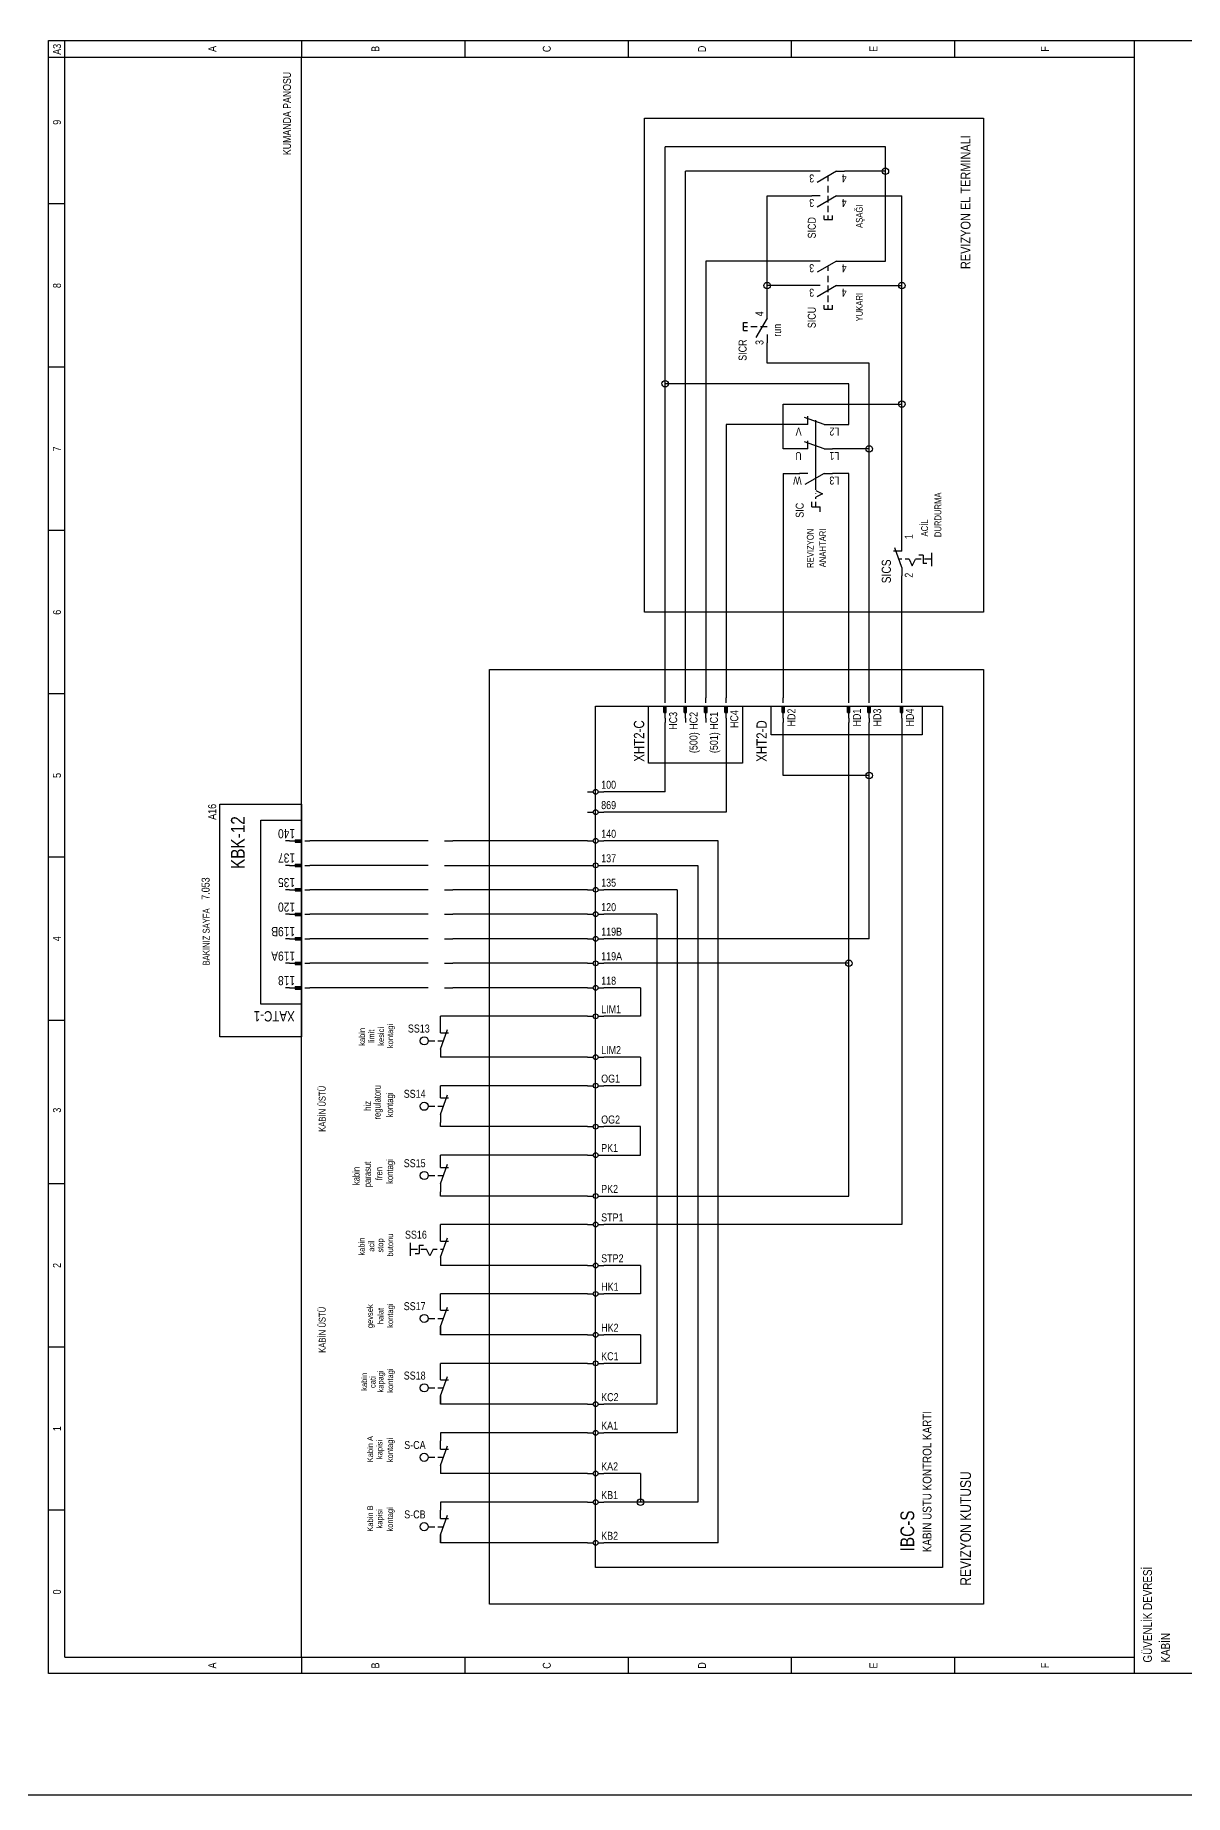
# Model space of a CAD drawing. Header units: centimetres. Extents: x 0 to 12993, y -30 to 2970.
# Drawn here: x 11597 to 12263, y 0 to 1019 of the extents above; entities that cross this region are included whole.
import ezdxf
from ezdxf.enums import TextEntityAlignment as Align

# ---------------------------------------------------------------- set-up
doc = ezdxf.new("R2010")
doc.units = ezdxf.units.CM
for name, color, linetype in [('SCOTT-CERCEVE', 7, 'CONTINUOUS'), ('SCOTT-ELEKTRIK', 3, 'CONTINUOUS'), ('SCOTT-ELEKTRIK-YAZI', 4, 'CONTINUOUS')]:
    doc.layers.add(name, color=color, linetype=linetype)
doc.styles.get("Standard").update_dxf_attribs({"font": 'arial.ttf', "width": 0.8})

msp = doc.modelspace()

# ---------------------------------------------------------------- linework, layer by layer
at = {"layer": 'SCOTT-CERCEVE'}
for points in [[(0, 0), (12993.2, 0), (12993.2, 2970), (0, 2970)], [(100, 0), (12968.2, 0), (12968.2, 2970), (100, 2970)]]:
    msp.add_lwpolyline(points, close=True, dxfattribs=at)
at = {"layer": 'SCOTT-ELEKTRIK'}
for p, q in [((11605, 70.2), (11605, 1016)), ((11605, 1016), (12271.8, 1016)), ((11614.5, 79.7), (11614.5, 1016)), ((11751.6, 1016), (11751.6, 1006.5)), ((11846.2, 1016), (11846.2, 1006.5)), ((11940.8, 1016), (11940.8, 1006.5)), ((12035.4, 1006.5), (12035.4, 1016)), ((12129.9, 1006.5), (12129.9, 1016)), ((12234, 70.2), (12234, 1016)), ((11605, 1006.5), (12234, 1006.5)), ((11751.6, 79.7), (11751.6, 1006.5)), ((11950.2, 684.9), (11950.2, 971)), ((11950.2, 971), (12146.5, 971)), ((12146.5, 971), (12146.5, 684.9)), ((12089.7, 954.5), (11962.1, 954.5)), ((11962.1, 817.3), (11962.1, 954.5)), ((12089.7, 940.3), (12089.7, 954.5)), ((11973.9, 635.3), (11973.9, 940.3)), ((12047.2, 940.3), (11973.9, 940.3)), ((12051.9, 940.3), (12047.2, 940.3)), ((12061.4, 940.3), (12050.2, 933.8)), ((12061.4, 940.3), (12066.1, 940.3)), ((12089.7, 940.3), (12066.1, 940.3)), ((12089.7, 888.3), (12089.7, 940.3)), ((12056.6, 934.6), (12056.6, 937.6)), ((12056.6, 928), (12056.6, 931.8)), ((11614.5, 921.4), (11605, 921.4)), ((12021.2, 926.1), (12047.2, 926.1)), ((12021.2, 874.1), (12021.2, 926.1)), ((12051.9, 926.1), (12047.2, 926.1)), ((12061.4, 926.1), (12050.2, 919.6)), ((12056.6, 922.3), (12056.6, 926.1)), ((12056.6, 916.6), (12056.6, 920.4)), ((12061.4, 926.1), (12066.1, 926.1)), ((12066.1, 926.1), (12099.2, 926.1)), ((12099.2, 874.1), (12099.2, 926.1)), ((12054.3, 912.4), (12054.3, 914.8)), ((12054.3, 912.4), (12059, 912.4)), ((12056.6, 912.4), (12056.6, 914.8)), ((12059, 912.4), (12059, 914.8)), ((12047.2, 888.3), (11985.7, 888.3)), ((11985.7, 888.3), (11985.7, 635.3)), ((12051.9, 888.3), (12047.2, 888.3)), ((12061.4, 888.3), (12050.2, 881.8)), ((12061.4, 888.3), (12066.1, 888.3)), ((12066.1, 888.3), (12089.7, 888.3)), ((12056.6, 882.6), (12056.6, 885.5)), ((12056.6, 876), (12056.6, 879.8)), ((12047.2, 874.1), (12021.2, 874.1)), ((12021.2, 859.9), (12021.2, 874.1)), ((12051.9, 874.1), (12047.2, 874.1)), ((12061.4, 874.1), (12050.2, 867.6)), ((12056.6, 870.3), (12056.6, 874.1)), ((12056.6, 864.6), (12056.6, 868.4)), ((12061.4, 874.1), (12066.1, 874.1)), ((12066.1, 874.1), (12099.2, 874.1)), ((12099.2, 805.5), (12099.2, 874.1)), ((12021.2, 855.2), (12021.2, 859.9)), ((12054.3, 860.4), (12054.3, 862.7)), ((12054.3, 860.4), (12059, 860.4)), ((12056.6, 860.4), (12056.6, 862.7)), ((12059, 860.4), (12059, 862.7)), ((12007.5, 852.8), (12009.8, 852.8)), ((12007.5, 848.1), (12007.5, 852.8)), ((12007.5, 850.4), (12009.8, 850.4)), ((12007.5, 848.1), (12009.8, 848.1)), ((12011.7, 850.4), (12015.5, 850.4)), ((12021.2, 855.2), (12014.7, 844)), ((12017.4, 850.4), (12021.2, 850.4)), ((12021.2, 845.7), (12021.2, 841)), ((12021.2, 829.2), (12021.2, 841)), ((11614.5, 826.8), (11605, 826.8)), ((12080.3, 829.2), (12021.2, 829.2)), ((12080.3, 779.5), (12080.3, 829.2)), ((12068.5, 817.3), (11962.1, 817.3)), ((11962.1, 635.3), (11962.1, 817.3)), ((12068.5, 793.7), (12068.5, 817.3)), ((12030.6, 779.5), (12030.6, 805.5)), ((12030.6, 805.5), (12099.2, 805.5)), ((12099.2, 725), (12099.2, 805.5)), ((12054.3, 793.7), (12042.9, 797.8)), ((12044.8, 793.7), (12044.8, 798.4)), ((12049.5, 755.9), (12049.5, 796.1)), ((11997.5, 793.7), (11997.5, 635.3)), ((12040.1, 793.7), (11997.5, 793.7)), ((12040.1, 793.7), (12039.9, 793.7)), ((12044.8, 793.7), (12040.1, 793.7)), ((12054.3, 793.7), (12059, 793.7)), ((12058.8, 793.7), (12059, 793.7)), ((12059, 793.7), (12068.5, 793.7)), ((12040.1, 779.5), (12030.6, 779.5)), ((12040.1, 779.5), (12039.9, 779.5)), ((12044.8, 779.5), (12040.1, 779.5)), ((12054.3, 779.5), (12042.9, 783.6)), ((12044.8, 779.5), (12044.8, 784.2)), ((12054.3, 779.5), (12059, 779.5)), ((12058.8, 779.5), (12059, 779.5)), ((12080.3, 779.5), (12059, 779.5)), ((12080.3, 635.3), (12080.3, 779.5)), ((12030.6, 765.3), (12040.1, 765.3)), ((12030.6, 765.3), (12030.6, 635.3)), ((12040.1, 765.3), (12039.9, 765.3)), ((12044.8, 765.3), (12040.1, 765.3)), ((12054.3, 765.3), (12043.1, 758.9)), ((12054.3, 765.3), (12059, 765.3)), ((12058.8, 765.3), (12059, 765.3)), ((12068.5, 765.3), (12059, 765.3)), ((12068.5, 635.3), (12068.5, 765.3)), ((12049.5, 755.4), (12053.3, 753.5)), ((12047.2, 745.9), (12047.2, 748.8)), ((12047.2, 745.9), (12051.9, 745.9)), ((12049.5, 753.5), (12049.5, 753.6)), ((12053.3, 753.5), (12049.5, 751.6)), ((12049.5, 750.7), (12049.5, 751.6)), ((12049.5, 745.9), (12049.5, 748.8)), ((12051.9, 743.1), (12051.9, 745.9)), ((11614.5, 732.2), (11605, 732.2)), ((12099.2, 720.3), (12099.2, 725)), ((12099.2, 720.3), (12094.5, 720.3)), ((12099.2, 710.9), (12095.1, 722.2)), ((12099.2, 715.6), (12097.5, 715.6)), ((12103.4, 715.6), (12101.1, 715.6)), ((12103.4, 715.6), (12105.3, 711.8)), ((12105.3, 711.8), (12107.2, 715.6)), ((12110.5, 715.6), (12107.2, 715.6)), ((12111.5, 717.9), (12109.1, 717.9)), ((12111.5, 717.9), (12111.5, 713.2)), ((12116.6, 715.6), (12112.4, 715.6)), ((12116.6, 711.7), (12116.6, 719.3)), ((12099.2, 710.9), (12099.2, 706.1)), ((12099.2, 635.3), (12099.2, 706.1)), ((12113.8, 713.2), (12111.5, 713.2)), ((12146.5, 684.9), (11950.2, 684.9)), ((11860.4, 110.4), (11860.4, 651.8)), ((11860.4, 651.8), (12146.5, 651.8)), ((12146.5, 651.8), (12146.5, 110.4)), ((11614.5, 637.7), (11605, 637.7)), ((11962.1, 632.4), (11962.1, 635.3)), ((11973.9, 632.4), (11973.9, 635.3)), ((11985.7, 632.4), (11985.7, 635.3)), ((11997.5, 632.4), (11997.5, 635.3)), ((12030.6, 632.4), (12030.6, 635.3)), ((12068.5, 632.4), (12068.5, 635.3)), ((12080.3, 632.4), (12080.3, 635.3)), ((12099.2, 632.4), (12099.2, 635.3)), ((11921.9, 131.7), (11921.9, 630.6)), ((11921.9, 630.6), (12122.8, 630.6)), ((11952.6, 597.5), (11952.6, 630.6)), ((11952.6, 630.6), (12007, 630.6)), ((11961.3, 630.6), (11962.8, 630.6)), ((11961.3, 626.8), (11961.3, 630.6)), ((11961.3, 626.8), (11962.8, 626.8)), ((11961.6, 626.8), (11961.6, 630.6)), ((11961.8, 626.8), (11961.8, 630.6)), ((11962.1, 623.5), (11962.1, 630.6)), ((11962.1, 623.5), (11962.1, 621.1)), ((11962.3, 626.8), (11962.3, 630.6)), ((11962.5, 626.8), (11962.5, 630.6)), ((11962.8, 626.8), (11962.8, 630.6)), ((11973.2, 630.6), (11974.6, 630.6)), ((11973.2, 626.8), (11973.2, 630.6)), ((11973.2, 626.8), (11974.6, 626.8)), ((11973.4, 626.8), (11973.4, 630.6)), ((11973.6, 626.8), (11973.6, 630.6)), ((11973.9, 623.5), (11973.9, 630.6)), ((11973.9, 623.5), (11973.9, 621.1)), ((11974.1, 626.8), (11974.1, 630.6)), ((11974.4, 626.8), (11974.4, 630.6)), ((11974.6, 626.8), (11974.6, 630.6)), ((11985, 630.6), (11986.4, 630.6)), ((11985, 626.8), (11985, 630.6)), ((11985, 626.8), (11986.4, 626.8)), ((11985.2, 626.8), (11985.2, 630.6)), ((11985.5, 626.8), (11985.5, 630.6)), ((11985.7, 623.5), (11985.7, 630.6)), ((11985.7, 623.5), (11985.7, 621.1)), ((11985.9, 626.8), (11985.9, 630.6)), ((11986.2, 626.8), (11986.2, 630.6)), ((11986.4, 626.8), (11986.4, 630.6)), ((11996.8, 630.6), (11998.2, 630.6)), ((11996.8, 626.8), (11996.8, 630.6)), ((11996.8, 626.8), (11998.2, 626.8)), ((11997, 626.8), (11997, 630.6)), ((11997.3, 626.8), (11997.3, 630.6)), ((11997.5, 623.5), (11997.5, 630.6)), ((11997.5, 623.5), (11997.5, 621.1)), ((11997.8, 626.8), (11997.8, 630.6)), ((11998, 626.8), (11998, 630.6)), ((11998.2, 626.8), (11998.2, 630.6)), ((12007, 630.6), (12007, 597.5)), ((12023.5, 614), (12023.5, 630.6)), ((12023.5, 630.6), (12111, 630.6)), ((12029.9, 630.6), (12031.3, 630.6)), ((12029.9, 626.8), (12029.9, 630.6)), ((12029.9, 626.8), (12031.3, 626.8)), ((12030.2, 626.8), (12030.2, 630.6)), ((12030.4, 626.8), (12030.4, 630.6)), ((12030.6, 623.5), (12030.6, 630.6)), ((12030.6, 623.5), (12030.6, 621.1)), ((12030.9, 626.8), (12030.9, 630.6)), ((12031.1, 626.8), (12031.1, 630.6)), ((12031.3, 626.8), (12031.3, 630.6)), ((12067.7, 630.6), (12069.2, 630.6)), ((12067.7, 626.8), (12067.7, 630.6)), ((12067.7, 626.8), (12069.2, 626.8)), ((12068, 626.8), (12068, 630.6)), ((12068.2, 626.8), (12068.2, 630.6)), ((12068.5, 623.5), (12068.5, 630.6)), ((12068.5, 623.5), (12068.5, 621.1)), ((12068.7, 626.8), (12068.7, 630.6)), ((12068.9, 626.8), (12068.9, 630.6)), ((12069.2, 626.8), (12069.2, 630.6)), ((12079.6, 630.6), (12081, 630.6)), ((12079.6, 626.8), (12079.6, 630.6)), ((12079.6, 626.8), (12081, 626.8)), ((12079.8, 626.8), (12079.8, 630.6)), ((12080, 626.8), (12080, 630.6)), ((12080.3, 623.5), (12080.3, 630.6)), ((12080.3, 623.5), (12080.3, 621.1)), ((12080.5, 626.8), (12080.5, 630.6)), ((12080.7, 626.8), (12080.7, 630.6)), ((12081, 626.8), (12081, 630.6)), ((12098.5, 630.6), (12099.9, 630.6)), ((12098.5, 626.8), (12098.5, 630.6)), ((12098.5, 626.8), (12099.9, 626.8)), ((12098.7, 626.8), (12098.7, 630.6)), ((12099, 626.8), (12099, 630.6)), ((12099.2, 623.5), (12099.2, 630.6)), ((12099.2, 623.5), (12099.2, 621.1)), ((12099.4, 626.8), (12099.4, 630.6)), ((12099.7, 626.8), (12099.7, 630.6)), ((12099.9, 626.8), (12099.9, 630.6)), ((12111, 630.6), (12111, 614)), ((12122.8, 630.6), (12122.8, 131.7)), ((11962.1, 580.9), (11962.1, 621.1)), ((11997.5, 621.1), (11997.5, 569.1)), ((12111, 614), (12023.5, 614)), ((12030.6, 590.4), (12030.6, 621.1)), ((12068.5, 481.6), (12068.5, 621.1)), ((12080.3, 590.4), (12080.3, 621.1)), ((12099.2, 621.1), (12099.2, 330.3)), ((12007, 597.5), (11952.6, 597.5)), ((12080.3, 590.4), (12030.6, 590.4)), ((12080.3, 495.8), (12080.3, 590.4)), ((11704.3, 439), (11704.3, 573.8)), ((11704.3, 573.8), (11751.6, 573.8)), ((11751.6, 573.8), (11751.6, 439)), ((11917.1, 580.9), (11920.4, 580.9)), ((11923.3, 580.9), (11926.6, 580.9)), ((11962.1, 580.9), (11926.6, 580.9)), ((11728, 458), (11728, 564.4)), ((11728, 564.4), (11751.6, 564.4)), ((11751.6, 564.4), (11751.6, 458)), ((11917.1, 569.1), (11920.4, 569.1)), ((11923.3, 569.1), (11926.6, 569.1)), ((11997.5, 569.1), (11926.6, 569.1)), ((11744.5, 552.5), (11742.2, 552.5)), ((11744.5, 552.5), (11751.6, 552.5)), ((11747.8, 553.2), (11751.6, 553.2)), ((11747.8, 553.2), (11747.8, 551.8)), ((11747.8, 553), (11751.6, 553)), ((11747.8, 552.8), (11751.6, 552.8)), ((11747.8, 552.3), (11751.6, 552.3)), ((11747.8, 552.1), (11751.6, 552.1)), ((11747.8, 551.8), (11751.6, 551.8)), ((11751.6, 553.2), (11751.6, 551.8)), ((11753.5, 552.5), (11756.4, 552.5)), ((11820.2, 552.5), (11756.4, 552.5)), ((11824.9, 552.5), (11820.2, 552.5)), ((11834.4, 552.5), (11839.1, 552.5)), ((11917.1, 552.5), (11839.1, 552.5)), ((11917.1, 552.5), (11920.4, 552.5)), ((11923.3, 552.5), (11926.6, 552.5)), ((11992.8, 552.5), (11926.6, 552.5)), ((11992.8, 145.9), (11992.8, 552.5)), ((11614.5, 543.1), (11605, 543.1)), ((11744.5, 538.3), (11742.2, 538.3)), ((11744.5, 538.3), (11751.6, 538.3)), ((11747.8, 539.1), (11751.6, 539.1)), ((11747.8, 539.1), (11747.8, 537.6)), ((11747.8, 538.8), (11751.6, 538.8)), ((11747.8, 538.6), (11751.6, 538.6)), ((11747.8, 538.1), (11751.6, 538.1)), ((11747.8, 537.9), (11751.6, 537.9)), ((11747.8, 537.6), (11751.6, 537.6)), ((11751.6, 539.1), (11751.6, 537.6)), ((11753.5, 538.3), (11756.4, 538.3)), ((11820.2, 538.3), (11756.4, 538.3)), ((11824.9, 538.3), (11820.2, 538.3)), ((11834.4, 538.3), (11839.1, 538.3)), ((11839.1, 538.3), (11917.1, 538.3)), ((11917.1, 538.3), (11920.4, 538.3)), ((11923.3, 538.3), (11926.6, 538.3)), ((11926.6, 538.3), (11981, 538.3)), ((11981, 538.3), (11981, 169.5)), ((11744.5, 524.2), (11742.2, 524.2)), ((11744.5, 524.2), (11751.6, 524.2)), ((11747.8, 524.9), (11751.6, 524.9)), ((11747.8, 524.9), (11747.8, 523.5)), ((11747.8, 524.6), (11751.6, 524.6)), ((11747.8, 524.4), (11751.6, 524.4)), ((11747.8, 523.9), (11751.6, 523.9)), ((11747.8, 523.7), (11751.6, 523.7)), ((11747.8, 523.5), (11751.6, 523.5)), ((11751.6, 524.9), (11751.6, 523.5)), ((11753.5, 524.2), (11756.4, 524.2)), ((11820.2, 524.2), (11756.4, 524.2)), ((11824.9, 524.2), (11820.2, 524.2)), ((11834.4, 524.2), (11839.1, 524.2)), ((11917.1, 524.2), (11839.1, 524.2)), ((11917.1, 524.2), (11920.4, 524.2)), ((11923.3, 524.2), (11926.6, 524.2)), ((11969.1, 524.2), (11926.6, 524.2)), ((11969.1, 524.2), (11969.1, 209.7)), ((11744.5, 510), (11742.2, 510)), ((11744.5, 510), (11751.6, 510)), ((11747.8, 510.7), (11751.6, 510.7)), ((11747.8, 510.7), (11747.8, 509.3)), ((11747.8, 510.4), (11751.6, 510.4)), ((11747.8, 510.2), (11751.6, 510.2)), ((11747.8, 509.7), (11751.6, 509.7)), ((11751.6, 510.7), (11751.6, 509.3)), ((11753.5, 510), (11756.4, 510)), ((11820.2, 510), (11756.4, 510)), ((11824.9, 510), (11820.2, 510)), ((11834.4, 510), (11839.1, 510)), ((11917.1, 510), (11839.1, 510)), ((11917.1, 510), (11920.4, 510)), ((11923.3, 510), (11926.6, 510)), ((11957.3, 510), (11926.6, 510)), ((11957.3, 510), (11957.3, 226.2)), ((11747.8, 509.5), (11751.6, 509.5)), ((11747.8, 509.3), (11751.6, 509.3)), ((11744.5, 495.8), (11742.2, 495.8)), ((11744.5, 495.8), (11751.6, 495.8)), ((11747.8, 496.5), (11751.6, 496.5)), ((11747.8, 496.5), (11747.8, 495.1)), ((11747.8, 496.3), (11751.6, 496.3)), ((11747.8, 496), (11751.6, 496)), ((11747.8, 495.6), (11751.6, 495.6)), ((11747.8, 495.3), (11751.6, 495.3)), ((11747.8, 495.1), (11751.6, 495.1)), ((11751.6, 496.5), (11751.6, 495.1)), ((11753.5, 495.8), (11756.4, 495.8)), ((11820.2, 495.8), (11756.4, 495.8)), ((11824.9, 495.8), (11820.2, 495.8)), ((11834.4, 495.8), (11839.1, 495.8)), ((11917.1, 495.8), (11839.1, 495.8)), ((11917.1, 495.8), (11920.4, 495.8)), ((11923.3, 495.8), (11926.6, 495.8)), ((12080.3, 495.8), (11926.6, 495.8)), ((11744.5, 481.6), (11742.2, 481.6)), ((11744.5, 481.6), (11751.6, 481.6)), ((11747.8, 482.3), (11751.6, 482.3)), ((11747.8, 482.3), (11747.8, 480.9)), ((11747.8, 482.1), (11751.6, 482.1)), ((11747.8, 481.8), (11751.6, 481.8)), ((11747.8, 481.4), (11751.6, 481.4)), ((11747.8, 481.1), (11751.6, 481.1)), ((11747.8, 480.9), (11751.6, 480.9)), ((11751.6, 482.3), (11751.6, 480.9)), ((11753.5, 481.6), (11756.4, 481.6)), ((11820.2, 481.6), (11756.4, 481.6)), ((11824.9, 481.6), (11820.2, 481.6)), ((11834.4, 481.6), (11839.1, 481.6)), ((11917.1, 481.6), (11839.1, 481.6)), ((11917.1, 481.6), (11920.4, 481.6)), ((11923.3, 481.6), (11926.6, 481.6)), ((12068.5, 481.6), (11926.6, 481.6)), ((12068.5, 346.8), (12068.5, 481.6)), ((11744.5, 467.4), (11742.2, 467.4)), ((11744.5, 467.4), (11751.6, 467.4)), ((11747.8, 468.1), (11751.6, 468.1)), ((11747.8, 468.1), (11747.8, 466.7)), ((11747.8, 467.9), (11751.6, 467.9)), ((11747.8, 467.7), (11751.6, 467.7)), ((11747.8, 467.2), (11751.6, 467.2)), ((11747.8, 466.9), (11751.6, 466.9)), ((11747.8, 466.7), (11751.6, 466.7)), ((11751.6, 468.1), (11751.6, 466.7)), ((11753.5, 467.4), (11756.4, 467.4)), ((11820.2, 467.4), (11756.4, 467.4)), ((11824.9, 467.4), (11820.2, 467.4)), ((11834.4, 467.4), (11839.1, 467.4)), ((11917.1, 467.4), (11839.1, 467.4)), ((11917.1, 467.4), (11920.4, 467.4)), ((11923.3, 467.4), (11926.6, 467.4)), ((11947.9, 467.4), (11926.6, 467.4)), ((11947.9, 467.4), (11947.9, 450.9)), ((11614.5, 448.5), (11605, 448.5)), ((11751.6, 458), (11728, 458)), ((11832, 446.1), (11832, 450.9)), ((11917.1, 450.9), (11832, 450.9)), ((11917.1, 450.9), (11920.4, 450.9)), ((11923.3, 450.9), (11926.6, 450.9)), ((11947.9, 450.9), (11926.6, 450.9)), ((11751.6, 439), (11704.3, 439)), ((11832, 441.4), (11832, 446.1)), ((11832, 431.9), (11836.1, 443.3)), ((11832, 441.4), (11836.7, 441.4)), ((11824.9, 436.7), (11828.8, 436.7)), ((11830.5, 436.7), (11833.7, 436.7)), ((11832, 431.9), (11832, 427.2)), ((11917.1, 427.2), (11832, 427.2)), ((11917.1, 427.2), (11920.4, 427.2)), ((11923.3, 427.2), (11926.6, 427.2)), ((11947.9, 427.2), (11926.6, 427.2)), ((11947.9, 427.2), (11947.9, 410.7)), ((11917.1, 410.7), (11832, 410.7)), ((11832, 408.3), (11832, 410.7)), ((11832, 403.6), (11832, 408.3)), ((11917.1, 410.7), (11920.4, 410.7)), ((11923.3, 410.7), (11926.6, 410.7)), ((11947.9, 410.7), (11926.6, 410.7)), ((11824.9, 398.8), (11828.8, 398.8)), ((11830.5, 398.8), (11833.7, 398.8)), ((11832, 394.1), (11836.1, 405.5)), ((11832, 403.6), (11836.7, 403.6)), ((11832, 394.1), (11832, 389.4)), ((11832, 387), (11832, 389.4)), ((11917.1, 387), (11832, 387)), ((11917.1, 387), (11920.4, 387)), ((11923.3, 387), (11926.6, 387)), ((11947.9, 387), (11926.6, 387)), ((11947.9, 370.5), (11947.9, 387)), ((11917.1, 370.5), (11832, 370.5)), ((11832, 368.1), (11832, 370.5)), ((11832, 363.4), (11832, 368.1)), ((11917.1, 370.5), (11920.4, 370.5)), ((11923.3, 370.5), (11926.6, 370.5)), ((11926.6, 370.5), (11947.9, 370.5)), ((11824.9, 358.7), (11828.8, 358.7)), ((11830.5, 358.7), (11833.7, 358.7)), ((11832, 353.9), (11836.1, 365.3)), ((11832, 363.4), (11836.7, 363.4)), ((11614.5, 353.9), (11605, 353.9)), ((11832, 353.9), (11832, 349.2)), ((11832, 346.8), (11832, 349.2)), ((11917.1, 346.8), (11832, 346.8)), ((11917.1, 346.8), (11920.4, 346.8)), ((11923.3, 346.8), (11926.6, 346.8)), ((11926.6, 346.8), (12068.5, 346.8)), ((11832, 325.6), (11832, 330.3)), ((11917.1, 330.3), (11832, 330.3)), ((11917.1, 330.3), (11920.4, 330.3)), ((11923.3, 330.3), (11926.6, 330.3)), ((12099.2, 330.3), (11926.6, 330.3)), ((11814.6, 312.1), (11814.6, 319.7)), ((11814.6, 316), (11818.8, 316)), ((11819.7, 318.4), (11822.1, 318.4)), ((11819.7, 318.4), (11819.7, 313.6)), ((11820.7, 316), (11824, 316)), ((11825.9, 312.2), (11824, 316)), ((11827.8, 316), (11825.9, 312.2)), ((11827.8, 316), (11830.1, 316)), ((11832, 320.7), (11832, 325.5)), ((11832, 311.3), (11836.1, 322.6)), ((11832, 320.7), (11836.7, 320.7)), ((11832, 316), (11833.7, 316)), ((11817.4, 313.6), (11819.7, 313.6)), ((11832, 311.3), (11832, 306.5)), ((11832, 306.5), (11832, 306.6)), ((11917.1, 306.6), (11832, 306.6)), ((11917.1, 306.6), (11920.4, 306.6)), ((11923.3, 306.6), (11926.6, 306.6)), ((11947.9, 306.6), (11926.6, 306.6)), ((11947.9, 306.6), (11947.9, 290.1)), ((11832, 285.4), (11832, 290.1)), ((11917.1, 290.1), (11832, 290.1)), ((11917.1, 290.1), (11920.4, 290.1)), ((11923.3, 290.1), (11926.6, 290.1)), ((11947.9, 290.1), (11926.6, 290.1)), ((11824.9, 275.9), (11828.8, 275.9)), ((11830.5, 275.9), (11833.7, 275.9)), ((11832, 280.6), (11832, 285.4)), ((11832, 271.2), (11836.1, 282.5)), ((11832, 280.6), (11836.7, 280.6)), ((11832, 271.2), (11832, 266.4)), ((11832, 266.4), (11832, 271.2)), ((11917.1, 266.4), (11832, 266.4)), ((11917.1, 266.4), (11920.4, 266.4)), ((11923.3, 266.4), (11926.6, 266.4)), ((11947.9, 266.4), (11926.6, 266.4)), ((11947.9, 266.4), (11947.9, 249.9)), ((11614.5, 259.3), (11605, 259.3)), ((11832, 245.2), (11832, 249.9)), ((11917.1, 249.9), (11832, 249.9)), ((11832, 240.4), (11832, 245.2)), ((11917.1, 249.9), (11920.4, 249.9)), ((11923.3, 249.9), (11926.6, 249.9)), ((11947.9, 249.9), (11926.6, 249.9)), ((11824.9, 235.7), (11828.8, 235.7)), ((11830.5, 235.7), (11833.7, 235.7)), ((11832, 231), (11836.1, 242.3)), ((11832, 240.4), (11836.7, 240.4)), ((11832, 231), (11832, 226.2)), ((11832, 226.2), (11832, 231)), ((11917.1, 226.2), (11832, 226.2)), ((11917.1, 226.2), (11920.4, 226.2)), ((11923.3, 226.2), (11926.6, 226.2)), ((11957.3, 226.2), (11926.6, 226.2)), ((11832, 209.7), (11832, 205)), ((11917.1, 209.7), (11832, 209.7)), ((11832, 200.2), (11832, 205)), ((11917.1, 209.7), (11920.4, 209.7)), ((11923.3, 209.7), (11926.6, 209.7)), ((11969.1, 209.7), (11926.6, 209.7)), ((11824.9, 195.5), (11828.8, 195.5)), ((11830.5, 195.5), (11833.7, 195.5)), ((11832, 190.8), (11836.1, 202.1)), ((11832, 200.2), (11836.7, 200.2)), ((11832, 190.8), (11832, 186.1)), ((11832, 190.8), (11832, 186.1)), ((11917.1, 186.1), (11832, 186.1)), ((11917.1, 186.1), (11920.4, 186.1)), ((11923.3, 186.1), (11926.6, 186.1)), ((11947.9, 186.1), (11926.6, 186.1)), ((11947.9, 186.1), (11947.9, 169.5)), ((11614.5, 164.8), (11605, 164.8)), ((11832, 169.5), (11832, 164.8)), ((11917.1, 169.5), (11832, 169.5)), ((11832, 160), (11832, 164.8)), ((11917.1, 169.5), (11920.4, 169.5)), ((11923.3, 169.5), (11926.6, 169.5)), ((11947.9, 169.5), (11926.6, 169.5)), ((11981, 169.5), (11947.9, 169.5)), ((11824.9, 155.3), (11828.8, 155.3)), ((11830.5, 155.3), (11833.7, 155.3)), ((11832, 150.6), (11836.1, 161.9)), ((11832, 160), (11836.7, 160)), ((11832, 150.6), (11832, 145.9)), ((11832, 145.9), (11832, 150.6)), ((11917.1, 145.9), (11832, 145.9)), ((11917.1, 145.9), (11920.4, 145.9)), ((11923.3, 145.9), (11926.6, 145.9)), ((11992.8, 145.9), (11926.6, 145.9)), ((12122.8, 131.7), (11921.9, 131.7)), ((12146.5, 110.4), (11860.4, 110.4)), ((11614.5, 79.7), (12234, 79.7)), ((11751.6, 79.7), (11751.6, 70.2)), ((11846.2, 79.7), (11846.2, 70.2)), ((11940.8, 79.7), (11940.8, 70.2)), ((12035.4, 70.2), (12035.4, 79.7)), ((12129.9, 70.2), (12129.9, 79.7)), ((12271.8, 70.2), (11605, 70.2))]:
    msp.add_line(p, q, dxfattribs=at)
for centre, radius in [((12089.7, 940.3), 1.89), ((12021.2, 874.1), 1.89), ((12099.2, 874.1), 1.89), ((11962.1, 817.3), 1.89), ((12099.2, 805.5), 1.89), ((12080.3, 779.5), 1.89), ((12080.3, 590.4), 1.89), ((11921.9, 580.9), 1.42), ((11921.9, 569.1), 1.42), ((11921.9, 552.5), 1.42), ((11921.9, 538.3), 1.42), ((11921.9, 524.2), 1.42), ((11921.9, 510), 1.42), ((11921.9, 495.8), 1.42), ((11921.9, 481.6), 1.42), ((12068.5, 481.6), 1.89), ((11921.9, 467.4), 1.42), ((11921.9, 450.9), 1.42), ((11822.6, 436.7), 2.36), ((11921.9, 427.2), 1.42), ((11921.9, 410.7), 1.42), ((11822.6, 398.8), 2.36), ((11921.9, 387), 1.42), ((11921.9, 370.5), 1.42), ((11822.6, 358.7), 2.36), ((11921.9, 346.8), 1.42), ((11921.9, 330.3), 1.42), ((11921.9, 306.6), 1.42), ((11921.9, 290.1), 1.42), ((11822.6, 275.9), 2.36), ((11921.9, 266.4), 1.42), ((11921.9, 249.9), 1.42), ((11822.6, 235.7), 2.36), ((11921.9, 226.2), 1.42), ((11921.9, 209.7), 1.42), ((11822.6, 195.5), 2.36), ((11921.9, 186.1), 1.42), ((11921.9, 169.5), 1.42), ((11947.9, 169.5), 1.89), ((11822.6, 155.3), 2.36), ((11921.9, 145.9), 1.42)]:
    msp.add_circle(centre, radius, dxfattribs=at)

# ---------------------------------------------------------------- texts
at = {"layer": 'SCOTT-ELEKTRIK-YAZI', "width": 0.8}
for s, height, rotation, p in [('A3', 4.63, 90, (11612.2, 1007.8)), ('3', 4.63, 180, (12048.5, 938.5)), ('3', 4.63, 180, (12048.5, 924.3)), ('3', 4.63, 180, (12048.5, 886.5)), ('3', 4.63, 180, (12048.5, 872.3)), ('run', 4.63, 90, (12029.3, 844.5)), ('3', 4.63, 90, (12019.1, 839.7)), ('V', 4.63, 180, (12041.2, 791.9)), ('U', 4.63, 180, (12041.2, 777.7)), ('W', 4.63, 180, (12041.2, 763.5)), ('DURDURMA', 3.97, 90, (12122.1, 728.4)), ('ACİL', 3.97, 90, (12114.4, 728.8)), ('1', 4.63, 90, (12105.6, 727.3)), ('XHT2-C', 5.96, 90, (11950, 598.3)), ('XHT2-D', 5.96, 90, (12021, 598.3)), ('140', 5.3, 180, (11747.8, 559.3)), ('137', 5.3, 180, (11747.8, 545.2)), ('7.053', 4.63, 90, (11698.3, 518.4)), ('135', 5.3, 180, (11747.8, 531)), ('120', 5.3, 180, (11747.8, 516.8)), ('119B', 5.3, 180, (11747.8, 502.6)), ('119A', 5.3, 180, (11747.8, 488.4)), ('118', 5.3, 180, (11747.8, 474.2)), ('XATC-1', 5.96, 180, (11747.6, 453.9)), ('KABIN USTU KONTROL KARTI', 5.107, 90, (12116.4, 140.5)), ('REVIZYON KUTUSU', 6.242, 90, (12139.3, 121.1)), ('IBC-S', 7.94, 90, (12106.4, 141)), ('GÜVENLİK DEVRESİ', 5.107, 90, (12244.1, 76.6)), ('KABİN', 5.11, 90, (12254.5, 76.6))]:
    msp.add_text(s, height=height, rotation=rotation, dxfattribs=at).set_placement(p)
for s, height, p in [('A', 4.63, (11702.1, 1011.2)), ('B', 4.63, (11796.6, 1011.2)), ('C', 4.63, (11895.9, 1011.2)), ('D', 4.63, (11985.8, 1011.2)), ('E', 4.63, (12085.1, 1011.2)), ('F', 4.63, (12184.4, 1011.2)), ('9', 4.63, (11612.2, 968.7)), ('AŞAĞI', 3.97, (12076.6, 914.3)), ('8', 4.63, (11612.2, 874.1)), ('YUKARI', 3.97, (12076.6, 861.6)), ('7', 4.63, (11612.2, 779.5)), ('SICS', 5.3, (12092.9, 708.6)), ('6', 4.63, (11612.2, 684.9)), ('5', 4.63, (11612.2, 590.4)), ('4', 4.63, (11612.2, 495.8)), ('kabin', 3.4, (11788.3, 439)), ('limit', 3.4, (11793.7, 439.3)), ('kesici', 3.4, (11799.3, 439.3)), ('kontagi', 3.4, (11804.6, 439.5)), ('KABİN ÜSTÜ', 3.97, (11765.5, 397.3)), ('regulatoru', 3.97, (11797.4, 401.1)), ('3', 4.63, (11612.2, 396.5)), ('hiz', 3.97, (11791.7, 399)), ('kontagi', 3.97, (11804.6, 399.6)), ('kontagi', 3.97, (11804.6, 361)), ('kabin', 3.97, (11785.2, 358.4)), ('parasut', 3.97, (11791.7, 359.3)), ('fren', 3.97, (11798.4, 359.8)), ('kabin', 3.4, (11788.1, 317.5)), ('acil', 3.4, (11793.7, 317.8)), ('stop', 3.4, (11798.9, 318.2)), ('butonu', 3.4, (11804.6, 318.4)), ('2', 4.63, (11612.2, 306.6)), ('KABİN ÜSTÜ', 3.97, (11765.5, 269.3)), ('gevsek', 3.4, (11792.9, 277.2)), ('halat', 3.4, (11799, 277.3)), ('kontagi', 3.4, (11804.6, 277.5)), ('kapagi', 3.4, (11799, 239.4)), ('kontagi', 3.4, (11804.6, 239.9)), ('kabin', 3.4, (11789.5, 239.2)), ('cati', 3.4, (11794.4, 239)), ('1', 4.63, (11612.2, 212.1)), ('Kabin A', 3.4, (11793, 200.2)), ('kapisi', 3.4, (11798.4, 200)), ('kontagi', 3.4, (11804.5, 199.7)), ('Kabin B', 3.4, (11793, 160)), ('kapisi', 3.4, (11798.4, 159.8)), ('kontagi', 3.4, (11804.5, 159.5)), ('0', 4.63, (11612.2, 117.5)), ('A', 4.63, (11702.1, 74.9)), ('B', 4.63, (11796.6, 74.9)), ('C', 4.63, (11895.9, 74.9)), ('D', 4.63, (11985.8, 74.9)), ('E', 4.63, (12085.1, 74.9)), ('F', 4.63, (12184.4, 74.9))]:
    msp.add_text(s, height=height, rotation=90, dxfattribs=at).set_placement(p, align=Align.CENTER)
for s, height, rotation, p in [('KUMANDA PANOSU', 4.54, 90, (11745.4, 997.9)), ('REVIZYON EL TERMINALI', 5.675, 90, (12139, 961.2)), ('4', 4.63, 180, (12064.4, 938.5)), ('4', 4.63, 180, (12064.4, 924.3)), ('SICD', 4.63, 90, (12049.4, 913.8)), ('4', 4.63, 180, (12064.4, 886.5)), ('4', 4.63, 180, (12064.4, 872.3)), ('4', 4.63, 90, (12019.1, 859.2)), ('SICU', 4.63, 90, (12049.4, 861.8)), ('SICR', 4.63, 90, (12009.3, 842.9)), ('L2', 4.63, 180, (12057.3, 791.9)), ('L1', 4.63, 180, (12057.3, 777.7)), ('L3', 4.63, 180, (12057.3, 763.5)), ('SIC', 4.63, 90, (12042.4, 748.3)), ('REVIZYON', 3.97, 90, (12048.2, 733.3)), ('ANAHTARI', 3.97, 90, (12055.4, 733.4)), ('2', 4.63, 90, (12105.6, 707.8)), ('HC3', 4.63, 90, (11969.1, 627.2)), ('(500) HC2', 4.63, 90, (11980.9, 627.2)), ('(501) HC1', 4.63, 90, (11992.7, 627.2)), ('HC4', 4.63, 90, (12004.5, 628.2)), ('HD2', 4.63, 90, (12037.6, 629.1)), ('HD1', 4.63, 90, (12075.5, 629.1)), ('HD3', 4.63, 90, (12087.3, 629.1)), ('HD4', 4.63, 90, (12106.2, 629.1)), ('A16', 4.63, 90, (11702.1, 573.9)), ('KBK-12', 7.94, 90, (11718.6, 566.8)), ('BAKINIZ SAYFA', 3.972, 90, (11698.3, 513.4))]:
    msp.add_text(s, height=height, rotation=rotation, dxfattribs=at).set_placement(p, align=Align.RIGHT)
for s, p in [('100', (11925.1, 582.7)), ('869', (11925.1, 570.9)), ('140', (11925.1, 554.3)), ('137', (11925.1, 540.1)), ('135', (11925.1, 526)), ('120', (11925.1, 511.8)), ('119B', (11925.1, 497.6)), ('119A', (11925.1, 483.4)), ('118', (11925.1, 469.2)), ('LIM1', (11925.1, 452.7)), ('LIM2', (11925.1, 429)), ('OG1', (11925.1, 412.5)), ('OG2', (11925.1, 388.8)), ('PK1', (11925.1, 372.3)), ('PK2', (11925.1, 348.6)), ('STP1', (11925.1, 332.1)), ('STP2', (11925.1, 308.4)), ('HK1', (11925.1, 291.9)), ('HK2', (11925.1, 268.2)), ('KC1', (11925.1, 251.7)), ('KC2', (11925.1, 228)), ('KA1', (11925.1, 211.5)), ('KA2', (11925.1, 187.9)), ('KB1', (11925.1, 171.3)), ('KB2', (11925.1, 147.7))]:
    msp.add_text(s, height=4.63, dxfattribs=at).set_placement(p)
for s, p in [('SS13', (11825.8, 441.5)), ('SS14', (11823.4, 403.7)), ('SS15', (11823.4, 363.5)), ('SS17', (11823.4, 280.7)), ('SS18', (11823.4, 240.5)), ('S-CA', (11823.4, 200.3)), ('S-CB', (11823.4, 160.1))]:
    msp.add_text(s, height=4.63, dxfattribs=at).set_placement(p, align=Align.RIGHT)
msp.add_text('SS16', height=4.63, dxfattribs=at).set_placement((11817.8, 322.1), align=Align.CENTER)

doc.saveas('drawing.dxf')
